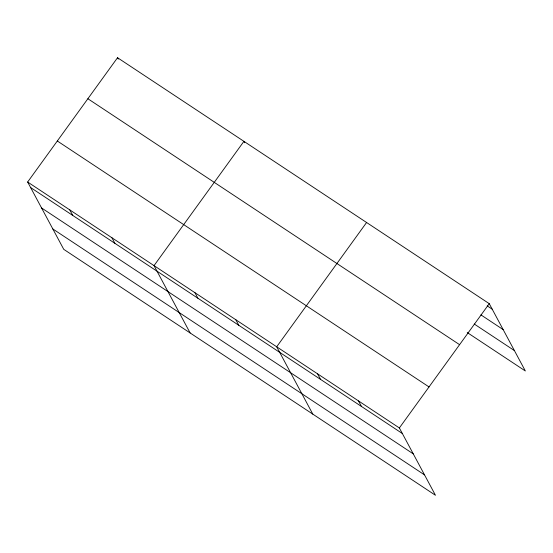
<?xml version="1.0" encoding="UTF-8"?>
<svg xmlns="http://www.w3.org/2000/svg" width="553" height="553" viewBox="0 0 553 553"><rect width="100%" height="100%" fill="white"/><g stroke="black" fill="none" stroke-linecap="round" stroke-linejoin="round"><path stroke-width="0.83" d="M27.65 182.013L399.363 427.946L435.467 495.281L63.754 249.341L27.65 182.013L117.533 57.719L489.246 303.659L525.35 370.987L467.244 332.547M366.584 222.5L276.694 346.786L312.798 414.121M399.363 427.946L489.246 303.659M487.2 305.885L492.225 309.21M480.916 314.885L503.154 329.595M474.246 324.023L514.421 350.602M87.872 98.738L459.584 344.671M57.312 140.994L429.024 386.934M30.629 187.564L402.335 433.497M41.558 207.949L413.271 453.882M52.818 228.956L424.531 474.889M244.661 142.729L243.921 141.34L154.031 265.627L190.135 332.961M358.475 400.897L361.448 406.441M317.588 373.842L320.56 379.393M117.533 57.719L118.28 59.109M235.806 319.738L238.785 325.288M194.919 292.682L197.898 298.233M111.906 237.755L114.879 243.306M69.775 209.884L72.754 215.435"/></g></svg>
